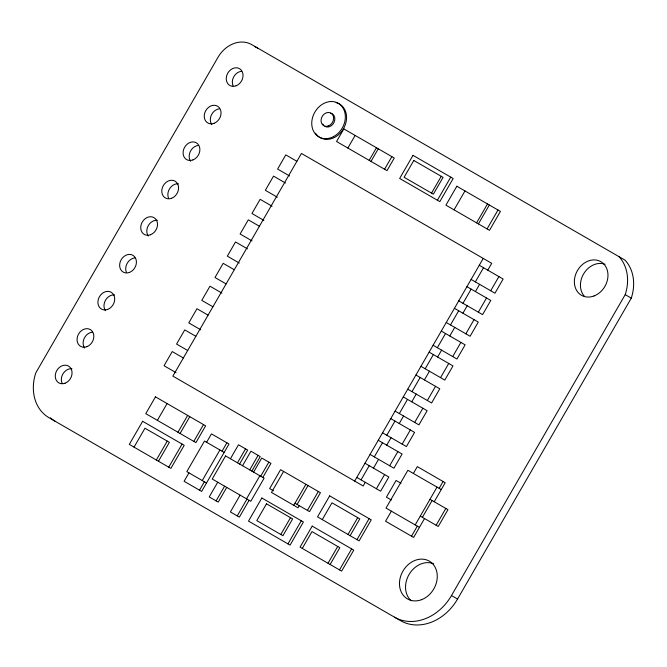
<?xml version="1.0" encoding="UTF-8"?>
<svg xmlns="http://www.w3.org/2000/svg" width="667" height="667" viewBox="0 0 667 667"><rect width="100%" height="100%" fill="white"/><g stroke="black" fill="none" stroke-linecap="round" stroke-linejoin="round"><path stroke-width="1" d="M134.042 447.132L144.956 428.231L169.376 442.329L158.463 461.231M157.379 420.36L167.084 403.552M156.336 460.005L167.25 441.104M177.956 432.241L187.66 415.433M180.082 433.467L189.787 416.658M347.857 148.041L355.136 135.434M168.751 467.175L182.091 444.064M193.805 441.387L203.502 424.579M369.176 160.347L376.455 147.749M188.944 472.87L184.092 481.274L201.651 491.412L229.014 444.014L211.456 433.875L206.603 442.279M371.002 161.397L378.272 148.799M202.259 480.557L219.918 449.967M384.576 169.243L391.854 156.637M199.533 490.187L204.385 481.782M222.044 451.192L226.897 442.788M230.432 458.738L238.486 444.781L247.657 450.075L239.595 464.032M217.734 482.216L209.246 496.923L218.234 502.109L226.722 487.402M237.477 462.806L245.531 448.849M216.108 500.884L224.596 486.176M242.538 465.724L250.917 451.209L260.238 456.587L251.851 471.11M249.733 469.885L258.112 455.361M240.095 495.131L230.398 511.931L239.378 517.117L249.083 500.317M253.602 472.119L261.731 458.037L270.96 463.365L262.831 477.447M246.523 498.841L259.872 475.738M237.252 515.891L246.957 499.091M260.714 476.221L268.843 462.139M431.549 193.122L441.246 176.313M437.402 200.233L450.742 177.13M283.608 471.444L271.477 492.446L298.016 507.77L299.233 505.669M454.06 209.855L464.974 190.945M293.772 505.319L305.903 484.317M297.107 504.444L308.021 485.543M280.799 534.475L290.504 517.675M287.952 543.88L301.292 520.777M307.395 510.388L318.317 491.479M476.588 222.861L487.502 203.96M478.414 223.912L489.328 205.011M302.284 548.407L311.989 531.599L339.837 547.682L330.14 564.482M487.085 228.914L497.999 210.013M322.269 519.61L331.974 502.801L359.821 518.884L350.117 535.684M354.686 481.082L483.233 258.429M361.047 479.865L369.226 465.691M374.312 456.887L382.499 442.713M386.802 435.251L394.989 421.077M399.333 413.548L407.512 399.375M411.981 391.637L420.168 377.464M425.187 368.759L433.375 354.586M437.352 347.707L445.531 333.525M450.492 324.937L458.679 310.764M462.981 303.302L471.169 289.128M475.346 281.891L483.533 267.717M365.291 482.316L363.173 485.985L172.878 376.121L301.434 153.46L491.721 263.323L487.777 270.168M373.478 468.142L378.556 459.338M386.743 445.164L391.045 437.702M399.233 423.528L403.577 416M411.756 401.826L416.225 394.089M424.412 379.915L429.431 371.211M437.619 357.037L441.596 350.15M449.775 335.976L454.736 327.389M462.923 313.215L467.225 305.753M475.413 291.579L479.59 284.342M328.014 563.256L337.719 546.456M347.999 534.459L357.704 517.659M376.405 488.736L384.592 474.554M389.67 465.758L397.857 451.584M402.168 444.122L410.347 429.948M414.691 422.419L422.878 408.246M427.347 400.508L435.526 386.335M440.553 377.63L448.733 363.457M452.71 356.57L460.897 342.396M465.858 333.808L474.037 319.635M478.347 312.173L486.526 297.999M490.704 290.762L498.891 276.588M339.511 569.901L351.642 548.891M356.978 539.645L369.109 518.643M391.371 511.164L385.568 521.219L413.632 537.427L424.529 518.551M413.365 473.453L417.309 466.625L445.214 482.733L434.234 501.742M415.191 524.921L437.027 487.11M411.514 536.201L417.317 526.146M422.411 517.325L432.116 500.517M439.144 488.336L443.088 481.507M436.135 525.246L445.831 508.446M394.497 617.175A47.215 38.553 -60 0 0 451.484 595.556L625.212 294.647A41.196 33.633 -60 0 0 619.043 256.687M457.545 599.058L631.274 298.149A41.196 33.633 -60 0 0 625.104 260.188L251.676 44.589A27.939 22.811 -60 0 0 217.951 57.379L35.751 372.961A42.813 34.951 -60 0 0 48.999 417.7L400.559 620.669A47.215 38.553 -60 0 0 457.545 599.058L451.484 595.556M625.212 294.647L631.274 298.149M479.281 265.266L503.135 279.039L494.956 293.213L471.102 279.44M296.882 161.297L285.793 154.886L277.605 169.068L289.553 175.963M466.925 286.677L490.77 300.45L482.591 314.624L458.738 300.859M285.476 183.025L273.528 176.121L265.349 190.295L277.297 197.199M454.435 308.312L478.281 322.086L470.102 336.26L446.248 322.486M272.086 206.22L260.138 199.325L251.951 213.498L263.899 220.393M441.287 331.074L465.141 344.847L456.953 359.021L433.108 345.256M259.388 226.238L248.291 219.835L240.112 234.009L252.059 240.904M429.131 352.134L452.976 365.908L444.797 380.082L420.944 366.316M247.465 248.858L235.518 241.963L227.33 256.136L239.278 263.031M234.275 269.743L223.178 263.332L214.991 277.514L226.088 283.917M415.925 375.012L439.77 388.786L431.591 402.96L407.737 389.186M403.268 396.923L427.122 410.697L418.934 424.871L395.089 411.105M221.928 293.096L209.98 286.201L201.793 300.375L212.89 306.778M390.745 418.626L414.591 432.399L406.411 446.573L382.558 432.8M208.071 315.132L196.973 308.721L188.786 322.903L200.734 329.798M378.247 440.262L402.101 454.035L393.922 468.209L370.068 454.435M195.84 336.301L184.751 329.898L176.563 344.072L187.66 350.475M441.271 489.561L407.87 470.277L386.035 508.087L419.443 527.372M429.99 499.3L447.957 509.671L438.252 526.471L420.285 516.1M401 483.292L396.09 480.457L386.435 497.182L391.346 500.017M183.333 357.971L172.236 351.559L164.057 365.741L176.005 372.636M364.982 463.24L388.836 477.005L380.649 491.187L356.803 477.414M224.162 452.418L204.486 441.054L186.827 471.644L206.503 483.008M273.503 490.82L269.668 488.603L280.582 469.693L320.435 492.705L309.521 511.614L294.989 503.218M336.11 102.626A19.401 15.841 -60 0 1 342.613 130.115A19.401 15.841 -60 0 1 315.491 133.192M330.74 113.232A7.279 5.945 -60 0 1 334.134 122.211A7.279 5.945 -60 0 1 324.921 126.396M323.712 125.413A7.279 5.945 -60 0 1 322.836 124.062M411.239 600.792A21.828 17.826 -60 0 1 409.288 574.112A21.828 17.826 -60 0 1 433.675 563.79M584.309 296.173A19.401 15.841 -60 0 1 584.175 272.986A19.401 15.841 -60 0 1 605.061 264.299M55.061 421.202A42.813 34.951 -60 0 1 50.384 417.834M255.036 46.807A27.939 22.811 -60 0 1 257.737 48.091M62.098 383.267A9.705 7.921 -60 0 1 63.315 373.287A9.705 7.921 -60 0 1 71.936 368.718M84.601 347.991A9.705 7.921 -60 0 1 84.25 338.236A9.705 7.921 -60 0 1 92.279 332.191M105.469 310.697A9.705 7.921 -60 0 1 105.511 300.192A9.705 7.921 -60 0 1 114.582 294.906M126.463 272.486A9.705 7.921 -60 0 1 134.867 257.929M148.282 236.051A9.705 7.921 -60 0 1 148.324 225.546A9.705 7.921 -60 0 1 157.395 220.26M168.609 198.332A9.705 7.921 -60 0 1 169.827 188.361A9.705 7.921 -60 0 1 178.456 183.792M190.654 161.247A9.705 7.921 -60 0 1 190.303 151.492A9.705 7.921 -60 0 1 198.332 145.448M211.806 124.604A9.705 7.921 -60 0 1 211.456 114.849A9.705 7.921 -60 0 1 219.485 108.804M233.083 85.851A9.705 7.921 -60 0 1 241.487 71.302M155.478 396.857L145.781 413.657L195.923 442.613L205.628 425.804L155.478 396.857M142.646 421.294L129.306 444.397L170.869 468.401L184.209 445.289L142.646 421.294M343.83 128.914L336.552 141.512L387.002 170.644L394.28 158.037L343.83 128.914M225.563 455.928L212.223 479.039L250.775 501.292L264.115 478.189L225.563 455.928M413.006 155.344L399.666 178.448L439.828 201.634L453.168 178.531L413.006 155.344M413.807 160.472L404.102 177.28L433.367 194.172L443.071 177.364L413.807 160.472M261.848 497.999L248.508 521.102L290.078 545.106L303.418 522.003L261.848 497.999M266.492 503.81L256.795 520.619L282.925 535.701L292.63 518.901L266.492 503.81M456.837 186.251L445.923 205.153L489.511 230.315L500.425 211.414L456.837 186.251M312.198 526.121L300.067 547.123L341.637 571.127L353.768 550.117L312.198 526.121M329.665 495.864L317.534 516.875L359.104 540.87L371.227 519.868L329.665 495.864M86.86 346.69A9.705 7.921 -60 0 0 91.904 330.857A9.705 7.921 -60 0 0 77.564 336.293A9.705 7.921 -60 0 0 86.86 346.69M107.729 309.396A9.705 7.921 -60 0 0 112.773 293.563A9.705 7.921 -60 0 0 98.424 298.999A9.705 7.921 -60 0 0 107.729 309.396M65.083 383.208A9.705 7.921 -60 0 0 70.127 367.375A9.705 7.921 -60 0 0 55.778 372.811A9.705 7.921 -60 0 0 65.083 383.208M129.448 272.428A9.705 7.921 -60 0 0 134.492 256.595A9.705 7.921 -60 0 0 120.152 262.031A9.705 7.921 -60 0 0 129.448 272.428M150.542 234.751A9.705 7.921 -60 0 0 155.578 218.918A9.705 7.921 -60 0 0 141.237 224.362A9.705 7.921 -60 0 0 150.542 234.751M171.594 198.282A9.705 7.921 -60 0 0 176.638 182.45A9.705 7.921 -60 0 0 162.298 187.886A9.705 7.921 -60 0 0 171.594 198.282M192.913 159.938A9.705 7.921 -60 0 0 197.957 144.114A9.705 7.921 -60 0 0 183.608 149.55A9.705 7.921 -60 0 0 192.913 159.938M214.065 123.303A9.705 7.921 -60 0 0 219.109 107.47A9.705 7.921 -60 0 0 204.761 112.915A9.705 7.921 -60 0 0 214.065 123.303M236.068 85.801A9.705 7.921 -60 0 0 241.112 69.968A9.705 7.921 -60 0 0 226.772 75.404A9.705 7.921 -60 0 0 236.068 85.801M333.425 136.66A19.401 15.841 -60 0 0 340.045 104.536A19.401 15.841 -60 0 0 312.189 119.076A19.401 15.841 -60 0 0 333.425 136.66M421.569 599.683A21.828 17.826 -60 0 0 432.908 564.065A21.828 17.826 -60 0 0 400.634 576.305A21.828 17.826 -60 0 0 421.569 599.683M594.014 295.973A19.401 15.841 -60 0 0 604.094 264.307A19.401 15.841 -60 0 0 575.404 275.188A19.401 15.841 -60 0 0 594.014 295.973M328.406 125.946A7.279 5.945 -60 0 0 332.191 114.074A7.279 5.945 -60 0 0 321.427 118.151A7.279 5.945 -60 0 0 328.406 125.946"/></g></svg>
